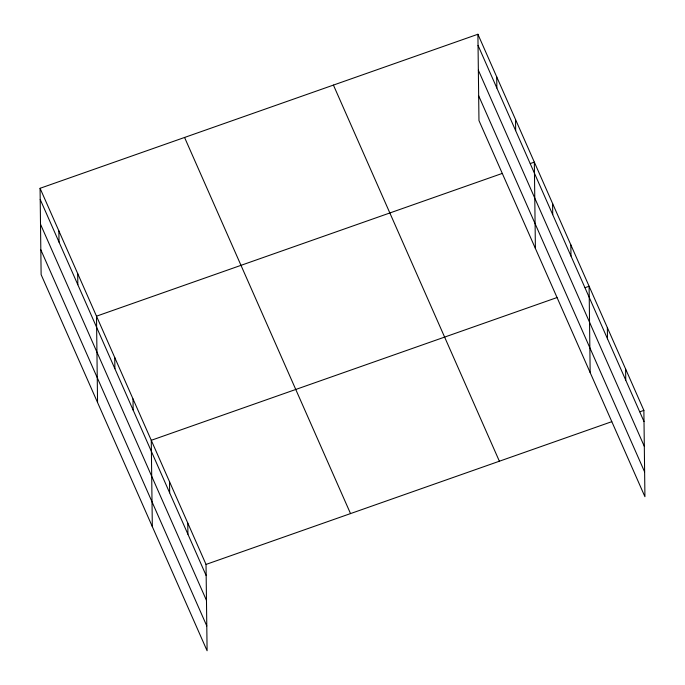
<?xml version="1.0" encoding="UTF-8"?>
<svg xmlns="http://www.w3.org/2000/svg" width="685" height="685" viewBox="0 0 685 685"><rect width="100%" height="100%" fill="white"/><g stroke="black" fill="none" stroke-linecap="round" stroke-linejoin="round"><path stroke-width="1.03" d="M40.072 188.298L206.031 564.423L207.093 650.75L41.126 274.617L40.072 188.298L477.907 34.25L643.874 410.383L644.928 496.702L478.969 120.577L477.907 34.25M502.225 173.433L96.499 316.179L97.553 402.506M530.327 163.544L534.334 162.131L535.396 248.458M556.999 297.555L151.265 440.301L152.318 526.628M585.093 287.666L589.1 286.253L590.162 372.58M206.031 564.423L611.765 421.677M639.858 411.788L643.874 410.383M478.044 45.415L644.003 421.54M478.353 70.221L644.311 446.346M478.661 95.772L644.619 471.905M333.424 85.086L499.382 461.21M184.565 137.462L350.523 513.587M40.209 199.455L206.168 575.588M40.518 224.26L206.476 600.394M40.826 249.819L206.784 625.944M625.619 369.001L625.747 380.166M607.355 327.627L607.492 338.792M570.845 244.879L570.982 256.044M552.589 203.505L552.726 214.67M515.531 119.507L515.668 130.672M496.719 76.874L496.856 88.04M187.776 523.049L187.913 534.214M169.52 481.675L169.657 492.84M133.01 398.927L133.147 410.092M114.755 357.553L114.892 368.718M77.696 273.555L77.825 284.712M58.884 230.922L59.021 242.088"/></g></svg>
